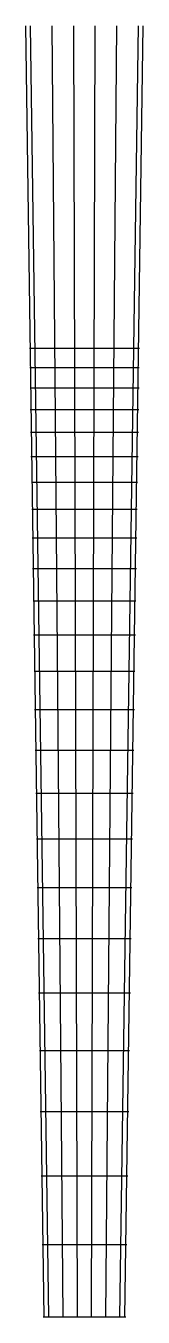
# Model space of a CAD drawing. Header units: metres. Extents: x 0 to 2.3, y 0 to 25.5.
import ezdxf

# ---------------------------------------------------------------- set-up
doc = ezdxf.new("R2010")
doc.units = ezdxf.units.M

msp = doc.modelspace()

# ---------------------------------------------------------------- linework, layer by layer
at = {"layer": '2', "color": 4}
for p, q in [((0.362, 0), (0, 25.5)), ((0.456, 0), (0.094, 25.5)), ((0.736, 0), (0.519, 25.5)), ((1.016, 0), (0.944, 25.5)), ((1.296, 0), (1.369, 25.5)), ((1.576, 0), (1.794, 25.5)), ((1.856, 0), (2.219, 25.5)), ((1.95, 0), (2.312, 25.5)), ((0.399, 19.125), (0.071, 19.125)), ((0.788, 19.125), (0.359, 19.125)), ((1.176, 19.125), (0.747, 19.125)), ((1.565, 19.125), (1.136, 19.125)), ((1.954, 19.125), (1.525, 19.125)), ((2.242, 19.125), (1.914, 19.125)), ((0.403, 18.746), (0.076, 18.746)), ((0.79, 18.746), (0.363, 18.746)), ((1.176, 18.746), (0.75, 18.746)), ((1.563, 18.746), (1.136, 18.746)), ((1.949, 18.746), (1.523, 18.746)), ((2.236, 18.746), (1.909, 18.746)), ((0.408, 18.344), (0.082, 18.344)), ((0.792, 18.344), (0.368, 18.344)), ((1.176, 18.344), (0.752, 18.344)), ((1.561, 18.344), (1.136, 18.344)), ((1.945, 18.344), (1.521, 18.344)), ((2.231, 18.344), (1.905, 18.344)), ((0.412, 17.919), (0.088, 17.919)), ((0.794, 17.919), (0.372, 17.919)), ((1.176, 17.919), (0.754, 17.919)), ((1.558, 17.919), (1.136, 17.919)), ((1.94, 17.919), (1.518, 17.919)), ((2.225, 17.919), (1.9, 17.919)), ((0.418, 17.468), (0.094, 17.468)), ((0.797, 17.468), (0.378, 17.468)), ((1.176, 17.468), (0.757, 17.468)), ((1.556, 17.468), (1.136, 17.468)), ((1.935, 17.468), (1.516, 17.468)), ((2.218, 17.468), (1.895, 17.468)), ((0.423, 16.99), (0.101, 16.99)), ((0.8, 16.99), (0.383, 16.99)), ((1.176, 16.99), (0.76, 16.99)), ((1.553, 16.99), (1.136, 16.99)), ((1.929, 16.99), (1.513, 16.99)), ((2.212, 16.99), (1.889, 16.99)), ((0.429, 16.484), (0.108, 16.484)), ((0.803, 16.484), (0.389, 16.484)), ((1.176, 16.484), (0.763, 16.484)), ((1.55, 16.484), (1.136, 16.484)), ((1.924, 16.484), (1.51, 16.484)), ((2.204, 16.484), (1.884, 16.484)), ((0.435, 15.948), (0.116, 15.948)), ((0.806, 15.948), (0.395, 15.948)), ((1.176, 15.948), (0.766, 15.948)), ((1.547, 15.948), (1.136, 15.948)), ((1.918, 15.948), (1.507, 15.948)), ((2.197, 15.948), (1.878, 15.948)), ((0.441, 15.38), (0.124, 15.38)), ((0.809, 15.38), (0.401, 15.38)), ((1.176, 15.38), (0.769, 15.38)), ((1.544, 15.38), (1.136, 15.38)), ((1.911, 15.38), (1.504, 15.38)), ((2.189, 15.38), (1.871, 15.38)), ((0.448, 14.779), (0.132, 14.779)), ((0.812, 14.779), (0.408, 14.779)), ((1.176, 14.779), (0.772, 14.779)), ((1.54, 14.779), (1.136, 14.779)), ((1.904, 14.779), (1.5, 14.779)), ((2.18, 14.779), (1.864, 14.779)), ((0.455, 14.141), (0.141, 14.141)), ((0.816, 14.141), (0.415, 14.141)), ((1.176, 14.141), (0.776, 14.141)), ((1.537, 14.141), (1.136, 14.141)), ((1.897, 14.141), (1.497, 14.141)), ((2.171, 14.141), (1.857, 14.141)), ((0.463, 13.466), (0.151, 13.466)), ((0.82, 13.466), (0.423, 13.466)), ((1.176, 13.466), (0.78, 13.466)), ((1.533, 13.466), (1.136, 13.466)), ((1.889, 13.466), (1.493, 13.466)), ((2.161, 13.466), (1.849, 13.466)), ((0.471, 12.75), (0.161, 12.75)), ((0.824, 12.75), (0.431, 12.75)), ((1.176, 12.75), (0.784, 12.75)), ((1.529, 12.75), (1.136, 12.75)), ((1.881, 12.75), (1.489, 12.75)), ((2.151, 12.75), (1.841, 12.75)), ((0.48, 11.992), (0.172, 11.992)), ((0.828, 11.992), (0.44, 11.992)), ((1.176, 11.992), (0.788, 11.992)), ((1.524, 11.992), (1.136, 11.992)), ((1.873, 11.992), (1.484, 11.992)), ((2.14, 11.992), (1.833, 11.992)), ((0.489, 11.189), (0.183, 11.189)), ((0.833, 11.189), (0.449, 11.189)), ((1.176, 11.189), (0.793, 11.189)), ((1.52, 11.189), (1.136, 11.189)), ((1.863, 11.189), (1.48, 11.189)), ((2.129, 11.189), (1.823, 11.189)), ((0.499, 10.338), (0.196, 10.338)), ((0.837, 10.338), (0.459, 10.338)), ((1.176, 10.338), (0.797, 10.338)), ((1.515, 10.338), (1.136, 10.338)), ((1.854, 10.338), (1.475, 10.338)), ((2.117, 10.338), (1.814, 10.338)), ((0.509, 9.436), (0.208, 9.436)), ((0.843, 9.436), (0.469, 9.436)), ((1.176, 9.436), (0.803, 9.436)), ((1.51, 9.436), (1.136, 9.436)), ((1.844, 9.436), (1.47, 9.436)), ((2.104, 9.436), (1.804, 9.436)), ((0.52, 8.481), (0.222, 8.481)), ((0.848, 8.481), (0.48, 8.481)), ((1.176, 8.481), (0.808, 8.481)), ((1.504, 8.481), (1.136, 8.481)), ((1.833, 8.481), (1.464, 8.481)), ((2.091, 8.481), (1.793, 8.481)), ((0.531, 7.469), (0.236, 7.469)), ((0.854, 7.469), (0.491, 7.469)), ((1.176, 7.469), (0.814, 7.469)), ((1.499, 7.469), (1.136, 7.469)), ((1.821, 7.469), (1.459, 7.469)), ((2.076, 7.469), (1.781, 7.469)), ((0.544, 6.397), (0.252, 6.397)), ((0.86, 6.397), (0.504, 6.397)), ((1.176, 6.397), (0.82, 6.397)), ((1.493, 6.397), (1.136, 6.397)), ((1.809, 6.397), (1.453, 6.397)), ((2.061, 6.397), (1.769, 6.397)), ((0.556, 5.261), (0.268, 5.261)), ((0.866, 5.261), (0.516, 5.261)), ((1.176, 5.261), (0.826, 5.261)), ((1.486, 5.261), (1.136, 5.261)), ((1.796, 5.261), (1.446, 5.261)), ((2.045, 5.261), (1.756, 5.261)), ((0.57, 4.057), (0.285, 4.057)), ((0.873, 4.057), (0.53, 4.057)), ((1.176, 4.057), (0.833, 4.057)), ((1.479, 4.057), (1.136, 4.057)), ((1.782, 4.057), (1.439, 4.057)), ((2.028, 4.057), (1.742, 4.057)), ((0.585, 2.782), (0.303, 2.782)), ((0.88, 2.782), (0.545, 2.782)), ((1.176, 2.782), (0.84, 2.782)), ((1.472, 2.782), (1.136, 2.782)), ((1.768, 2.782), (1.432, 2.782)), ((2.01, 2.782), (1.728, 2.782)), ((0.6, 1.431), (0.322, 1.431)), ((0.888, 1.431), (0.56, 1.431)), ((1.176, 1.431), (0.848, 1.431)), ((1.464, 1.431), (1.136, 1.431)), ((1.753, 1.431), (1.424, 1.431)), ((1.99, 1.431), (1.713, 1.431)), ((0.616, 0), (0.342, 0)), ((0.896, 0), (0.576, 0)), ((1.176, 0), (0.856, 0)), ((1.456, 0), (1.136, 0)), ((1.736, 0), (1.416, 0)), ((1.97, 0), (1.696, 0))]:
    msp.add_line(p, q, dxfattribs=at)

doc.saveas('drawing.dxf')
